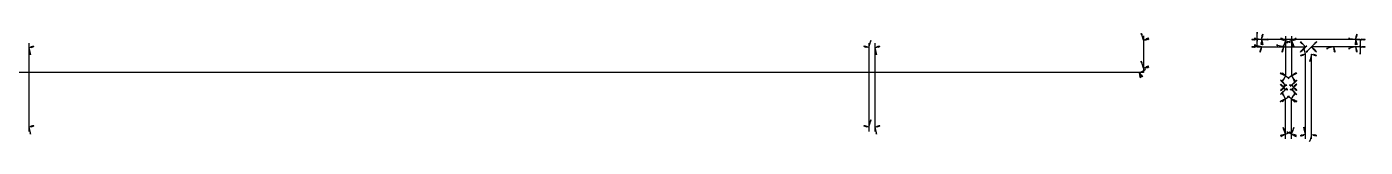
# Model space of a CAD drawing. Header units: millimetres. Extents: x -7889 to 13, y -75 to 78.
# Drawn here: x -3919 to -2099, y -75 to 76 of the extents above; entities that cross this region are included whole.
import ezdxf

# ---------------------------------------------------------------- set-up
doc = ezdxf.new("R2010")
doc.units = ezdxf.units.MM
for name, color, linetype in [('AutoDetect_21_18', 1, 'Continuous'), ('AutoDetect_22_17', 1, 'Continuous'), ('AutoDetect_23_29', 1, 'Continuous'), ('AutoDetect_24_28', 1, 'Continuous'), ('AutoDetect_25_22', 1, 'Continuous'), ('AutoDetect_26_23', 1, 'Continuous'), ('AutoDetect_27_14', 1, 'Continuous'), ('AutoDetect_28_15', 1, 'Continuous'), ('AutoDetect_29_26', 1, 'Continuous'), ('AutoDetect_30_25', 1, 'Continuous'), ('AutoDetect_31_35', 1, 'Continuous'), ('AutoDetect_32_34', 1, 'Continuous'), ('AutoDetect_37_33', 1, 'Continuous'), ('AutoDetect_38_40', 1, 'Continuous'), ('AutoDetect_40_43', 1, 'Continuous'), ('AutoDetect_47_41', 1, 'Continuous'), ('AutoDetect_48_27', 1, 'Continuous'), ('AutoDetect_62_38', 1, 'Continuous'), ('AutoDetect_63_36', 1, 'Continuous'), ('AutoDetect_63_37', 1, 'Continuous'), ('AutoDetect_66_32', 1, 'Continuous'), ('AutoDetect_67_31', 1, 'Continuous'), ('AutoDetect_75_16', 1, 'Continuous'), ('AutoDetect_76_21', 1, 'Continuous'), ('AutoDetect_77_20', 1, 'Continuous'), ('AutoDetect_78_19', 1, 'Continuous'), ('Platte_ID_GUID_7F974D67_DAB2_4c41_98B3_3F86D18BA102', 1, 'Continuous')]:
    doc.layers.add(name, color=color, linetype=linetype)

# ---------------------------------------------------------------- blocks, each defined once
blk = doc.blocks.new('Kontrollpunkt')
at = {"color": 0}
for q in [(0, 6), (8, 0), (0, 0, 4)]:
    blk.add_line((0, 0), q, dxfattribs=at)
for points in [[(0.25, 8, -0.25), (-0.25, 8, -0.25), (-0.25, 8, 0.25), (0, 10, 0), (-0.25, 8, -0.25), (0.25, 8, 0.25), (0, 10, 0), (0.25, 8, -0.25), (0.25, 8, 0.25), (-0.25, 8, 0.25)], [(0.25, 6, -0.25), (-0.25, 6, -0.25), (-0.25, 6, 0.25), (0, 8, 0), (-0.25, 6, -0.25), (0.25, 6, 0.25), (0, 8, 0), (0.25, 6, -0.25), (0.25, 6, 0.25), (-0.25, 6, 0.25)], [(0.25, 0.25, 4), (-0.25, 0.25, 4), (-0.25, -0.25, 4), (0, 0, 6), (-0.25, 0.25, 4), (0.25, -0.25, 4), (0, 0, 6), (0.25, 0.25, 4), (0.25, -0.25, 4), (-0.25, -0.25, 4)], [(0.25, 0.25, 6), (-0.25, 0.25, 6), (-0.25, -0.25, 6), (0, 0, 8), (-0.25, 0.25, 6), (0.25, -0.25, 6), (0, 0, 8), (0.25, 0.25, 6), (0.25, -0.25, 6), (-0.25, -0.25, 6)], [(0.25, 0.25, 8), (-0.25, 0.25, 8), (-0.25, -0.25, 8), (0, 0, 10), (-0.25, 0.25, 8), (0.25, -0.25, 8), (0, 0, 10), (0.25, 0.25, 8), (0.25, -0.25, 8), (-0.25, -0.25, 8)], [(8, 0.25, -0.25), (8, 0.25, 0.25), (8, -0.25, 0.25), (10, 0, 0), (8, 0.25, 0.25), (8, -0.25, -0.25), (10, 0, 0), (8, 0.25, -0.25), (8, -0.25, -0.25), (8, -0.25, 0.25)]]:
    blk.add_polyline3d(points, dxfattribs=at)

msp = doc.modelspace()

# ---------------------------------------------------------------- linework, layer by layer
at = {"layer": 'AutoDetect_21_18', "color": 1}
msp.add_line((-2207.4, -2.8, -339.5), (-2207.4, -2.8, -427.5), dxfattribs=at)
at = {"layer": 'AutoDetect_22_17', "color": 1}
msp.add_line((-2199.4, -2.8, -339.5), (-2199.4, -2.8, -427.5), dxfattribs=at)
at = {"layer": 'AutoDetect_23_29', "color": 1}
msp.add_line((-2207.4, -69.8, -440.5), (-2207.4, -15.8, -440.5), dxfattribs=at)
at = {"layer": 'AutoDetect_24_28', "color": 1}
msp.add_line((-2199.4, -69.8, -440.5), (-2199.4, -15.8, -440.5), dxfattribs=at)
at = {"layer": 'AutoDetect_25_22', "color": 1}
msp.add_line((-2199.4, -69.8, -326.5), (-2199.4, -15.8, -326.5), dxfattribs=at)
at = {"layer": 'AutoDetect_26_23', "color": 1}
msp.add_line((-2207.4, -69.8, -326.5), (-2207.4, -15.8, -326.5), dxfattribs=at)
at = {"layer": 'AutoDetect_27_14', "color": 1}
msp.add_line((-2199.4, 2.8, -339.5), (-2199.4, 2.8, -427.5), dxfattribs=at)
at = {"layer": 'AutoDetect_28_15', "color": 1}
msp.add_line((-2207.4, 2.8, -339.5), (-2207.4, 2.8, -427.5), dxfattribs=at)
at = {"layer": 'AutoDetect_29_26', "color": 1}
msp.add_line((-2207.4, 69.8, -326.5), (-2207.4, 15.8, -326.5), dxfattribs=at)
at = {"layer": 'AutoDetect_30_25', "color": 1}
msp.add_line((-2199.4, 69.8, -326.5), (-2199.4, 15.8, -326.5), dxfattribs=at)
at = {"layer": 'AutoDetect_31_35', "color": 1}
msp.add_line((-2207.4, 69.8, -440.5), (-2207.4, 15.8, -440.5), dxfattribs=at)
at = {"layer": 'AutoDetect_32_34', "color": 1}
msp.add_line((-2199.4, 69.8, -440.5), (-2199.4, 15.8, -440.5), dxfattribs=at)
at = {"layer": 'AutoDetect_37_33', "color": 1}
msp.add_line((-2773.8, 60, -317), (-2773.8, -60, -317), dxfattribs=at)
at = {"layer": 'AutoDetect_38_40', "color": 1}
msp.add_line((-2765.8, 60, -317), (-2765.8, -60, -317), dxfattribs=at)
at = {"layer": 'AutoDetect_40_43', "color": 1}
msp.add_line((-3915.8, 60, -317), (-3915.8, -60, -317), dxfattribs=at)
at = {"layer": 'AutoDetect_47_41', "color": 1}
msp.add_line((-2400.5, 20, -450), (-6300.5, 20, -450), dxfattribs=at)
at = {"layer": 'AutoDetect_48_27', "color": 1}
msp.add_line((-2400.5, 70, -450), (-2400.5, 20, -450), dxfattribs=at)
at = {"layer": 'AutoDetect_62_38', "color": 1}
msp.add_line((-2106.3, 65, -317), (-2246.3, 65, -317), dxfattribs=at)
at = {"layer": 'AutoDetect_63_36', "color": 1}
msp.add_line((-2106.3, 55, -317), (-2172.3, 55, -317), dxfattribs=at)
at = {"layer": 'AutoDetect_63_37', "color": 1}
msp.add_line((-2246.3, 55, -317), (-2180.3, 55, -317), dxfattribs=at)
at = {"layer": 'AutoDetect_66_32', "color": 1}
msp.add_line((-2180.3, -70, -317), (-2180.3, 45, -317), dxfattribs=at)
at = {"layer": 'AutoDetect_67_31', "color": 1}
msp.add_line((-2172.3, -70, -317), (-2172.3, 45, -317), dxfattribs=at)
at = {"layer": 'AutoDetect_75_16', "color": 1}
msp.add_line((-2106.3, 65, -272), (-2246.3, 65, -272), dxfattribs=at)
at = {"layer": 'AutoDetect_76_21', "color": 1}
msp.add_line((-2106.3, 65, -267), (-2246.3, 65, -267), dxfattribs=at)
at = {"layer": 'AutoDetect_77_20', "color": 1}
msp.add_line((-2180.3, 55, -267), (-2180.3, 55, -307), dxfattribs=at)
at = {"layer": 'AutoDetect_78_19', "color": 1}
msp.add_line((-2172.3, 55, -267), (-2172.3, 55, -307), dxfattribs=at)

# ---------------------------------------------------------------- block references
at = {"layer": 'AutoDetect_21_18', "color": 1, "extrusion": (-0.702671, -0.702671, -0.11184), "rotation": 98.29263308494168}
msp.add_blockref('Kontrollpunkt', (-1558.9, -162.6, 1591), dxfattribs=at)
at = {"layer": 'AutoDetect_21_18', "color": 1, "extrusion": (-0.696364, -0.696364, 0.173648)}
for p, rotation in [((-1558.9, -692.4, 1464.9), 88.42765860461249), ((-1558.9, -645.1, 1473.2), 77.24859307823723)]:
    msp.add_blockref('Kontrollpunkt', p, dxfattribs=dict(at, rotation=rotation))
at = {"layer": 'AutoDetect_22_17', "color": 1, "extrusion": (0.702671, -0.702671, -0.11184), "rotation": 263.6185438825516}
msp.add_blockref('Kontrollpunkt', (-1557.2, -511.1, -1505.6), dxfattribs=at)
at = {"layer": 'AutoDetect_22_17', "color": 1, "extrusion": (0.696364, -0.696364, 0.173648)}
for p, rotation in [((-1557.2, -104, -1595.6), 279.8510761165839), ((-1557.2, -151.3, -1603.9), 270.0347945626858)]:
    msp.add_blockref('Kontrollpunkt', p, dxfattribs=dict(at, rotation=rotation))
at = {"layer": 'AutoDetect_23_29', "color": 1, "extrusion": (-0.722286, -0.362, 0.589286), "rotation": 97.18522060211595}
msp.add_blockref('Kontrollpunkt', (-975, -1523, 1340.5), dxfattribs=at)
at = {"layer": 'AutoDetect_23_29', "color": 1, "extrusion": (-0.696364, -0.173648, 0.696364), "rotation": 98.13857298109163}
msp.add_blockref('Kontrollpunkt', (-472.2, -1818.4, 1241.5), dxfattribs=at)
at = {"layer": 'AutoDetect_24_28', "color": 1, "extrusion": (0.722286, -0.362, 0.589286), "rotation": 262.8147794002564}
msp.add_blockref('Kontrollpunkt', (-999.6, 798.7, -1842.5), dxfattribs=at)
at = {"layer": 'AutoDetect_24_28', "color": 1, "extrusion": (0.696364, -0.173648, 0.696364), "rotation": 261.8614270189084}
msp.add_blockref('Kontrollpunkt', (-594, 1159.2, -1827.3), dxfattribs=at)
at = {"layer": 'AutoDetect_25_22', "color": 1, "extrusion": (0.642605, -0.417273, -0.642605), "rotation": 270.5000024073583}
msp.add_blockref('Kontrollpunkt', (-1211, -1430, -1197), dxfattribs=at)
at = {"layer": 'AutoDetect_25_22', "color": 1, "extrusion": (0.696364, -0.173648, -0.696364), "rotation": 278.1385729810916}
msp.add_blockref('Kontrollpunkt', (-594, -1709.7, -1293.2), dxfattribs=at)
at = {"layer": 'AutoDetect_26_23', "color": 1, "extrusion": (-0.721718, -0.362174, -0.589876), "rotation": 82.8591885554133}
msp.add_blockref('Kontrollpunkt', (-976, 904.3, 1791.4), dxfattribs=at)
at = {"layer": 'AutoDetect_26_23', "color": 1, "extrusion": (-0.696364, -0.173648, -0.696364), "rotation": 81.86142701890837}
msp.add_blockref('Kontrollpunkt', (-472.2, 1267.9, 1775.6), dxfattribs=at)
at = {"layer": 'AutoDetect_27_14', "color": 1, "extrusion": (0.696364, 0.696364, 0.173648)}
for p, rotation in [((1557.2, -104, -1595.6), 77.24859307823723), ((1557.2, -151.3, -1603.9), 88.42765860461247)]:
    msp.add_blockref('Kontrollpunkt', p, dxfattribs=dict(at, rotation=rotation))
at = {"layer": 'AutoDetect_27_14', "color": 1, "extrusion": (0.702671, 0.702671, -0.111835), "rotation": 98.29229197802707}
msp.add_blockref('Kontrollpunkt', (1557.2, -511.1, -1505.6), dxfattribs=at)
at = {"layer": 'AutoDetect_28_15', "color": 1, "extrusion": (-0.696364, 0.696364, 0.173648)}
for p, rotation in [((1558.9, -645.1, 1473.2), 279.8510761165839), ((1558.9, -692.4, 1464.9), 270.0347945626858)]:
    msp.add_blockref('Kontrollpunkt', p, dxfattribs=dict(at, rotation=rotation))
at = {"layer": 'AutoDetect_28_15', "color": 1, "extrusion": (-0.702671, 0.702671, -0.111835), "rotation": 263.6188229854008}
msp.add_blockref('Kontrollpunkt', (1558.9, -162.6, 1591), dxfattribs=at)
at = {"layer": 'AutoDetect_29_26', "color": 1, "extrusion": (-0.696364, 0.173648, -0.696364), "rotation": 278.1385729810916}
msp.add_blockref('Kontrollpunkt', (472.2, 1267.9, 1775.6), dxfattribs=at)
at = {"layer": 'AutoDetect_29_26', "color": 1, "extrusion": (-0.721717, 0.362177, -0.589875), "rotation": 277.1407497633308}
msp.add_blockref('Kontrollpunkt', (976, 904.3, 1791.4), dxfattribs=at)
at = {"layer": 'AutoDetect_30_25', "color": 1, "extrusion": (0.696364, 0.173648, -0.696364), "rotation": 81.86142701890837}
msp.add_blockref('Kontrollpunkt', (594, -1709.7, -1293.2), dxfattribs=at)
at = {"layer": 'AutoDetect_30_25', "color": 1, "extrusion": (0.642605, 0.417275, -0.642605), "rotation": 89.50006003138178}
msp.add_blockref('Kontrollpunkt', (1211, -1430, -1197), dxfattribs=at)
at = {"layer": 'AutoDetect_31_35', "color": 1, "extrusion": (-0.696364, 0.173648, 0.696364), "rotation": 261.8614270189084}
msp.add_blockref('Kontrollpunkt', (472.2, -1818.4, 1241.5), dxfattribs=at)
at = {"layer": 'AutoDetect_31_35', "color": 1, "extrusion": (-0.722287, 0.361998, 0.589287), "rotation": 262.8147165760511}
msp.add_blockref('Kontrollpunkt', (975, -1523, 1340.5), dxfattribs=at)
at = {"layer": 'AutoDetect_32_34', "color": 1, "extrusion": (0.696364, 0.173648, 0.696364), "rotation": 98.13857298109163}
msp.add_blockref('Kontrollpunkt', (594, 1159.2, -1827.3), dxfattribs=at)
at = {"layer": 'AutoDetect_32_34', "color": 1, "extrusion": (0.722287, 0.361998, 0.589287), "rotation": 97.18528342900298}
msp.add_blockref('Kontrollpunkt', (999.6, 798.7, -1842.5), dxfattribs=at)
at = {"layer": 'AutoDetect_37_33', "color": 1, "extrusion": (-0.696364, 0.173648, 0.696365), "rotation": 180}
for p in [(618.7, -2110.8, 1720.2), (723.5, -2092.6, 1701.5)]:
    msp.add_blockref('Kontrollpunkt', p, dxfattribs=at)
at = {"layer": 'AutoDetect_38_40', "color": 1, "extrusion": (0.696365, 0.173648, 0.696364), "rotation": 180}
for p in [(721.6, 1632.2, -2137.4), (616.8, 1650.4, -2156.1)]:
    msp.add_blockref('Kontrollpunkt', p, dxfattribs=at)
at = {"layer": 'AutoDetect_40_43', "color": 1, "extrusion": (0.696365, 0.173648, 0.696364), "rotation": 180}
for p in [(999.8, 2409.2, -2938.2), (895.1, 2427.4, -2956.9)]:
    msp.add_blockref('Kontrollpunkt', p, dxfattribs=at)
at = {"layer": 'AutoDetect_47_41', "color": 1, "extrusion": (0.173648, -0.696364, -0.696364), "rotation": 341.9218654017965}
msp.add_blockref('Kontrollpunkt', (-2330.1, -741.9, -118.4), dxfattribs=at)
at = {"layer": 'AutoDetect_48_27', "color": 1, "extrusion": (0.696364, 0.173648, -0.696364), "rotation": 352.4828843366759}
for p in [(642.9, -1934.1, -1347.1), (606, -1940.5, -1353.7)]:
    msp.add_blockref('Kontrollpunkt', p, dxfattribs=at)
at = {"layer": 'AutoDetect_62_38', "color": 2, "extrusion": (0.173648, 0.696364, 0.696364), "rotation": 9.851073708204042}
for p in [(2189.5, 106, -564.5), (2065.3, 84.5, -542.3)]:
    msp.add_blockref('Kontrollpunkt', p, dxfattribs=at)
at = {"layer": 'AutoDetect_63_36', "color": 1, "extrusion": (0.575779, -0.578135, 0.578134), "rotation": 180}
msp.add_blockref('Kontrollpunkt', (-1500.4, 650.1, -1465.8), dxfattribs=at)
at = {"layer": 'AutoDetect_63_36', "color": 1, "extrusion": (0.173648, -0.696364, 0.696364), "rotation": 180}
for p in [(-2065.4, 170.6, -631.1), (-2036.2, 165.5, -625.9)]:
    msp.add_blockref('Kontrollpunkt', p, dxfattribs=at)
at = {"layer": 'AutoDetect_63_37', "color": 1, "extrusion": (-0.173648, -0.696364, 0.696364), "rotation": 180}
for p in [(-2187.1, -567.8, 130), (-2157.9, -562.8, 124.8)]:
    msp.add_blockref('Kontrollpunkt', p, dxfattribs=at)
at = {"layer": 'AutoDetect_63_37', "color": 1, "extrusion": (-0.575778, -0.578134, 0.578135), "rotation": 180}
msp.add_blockref('Kontrollpunkt', (-1583.7, -1125.6, 1040.3), dxfattribs=at)
at = {"layer": 'AutoDetect_66_32', "color": 1, "extrusion": (-0.696364, -0.173648, 0.696365), "rotation": 180}
for p in [(-571.2, -1693.1, 1289.7), (-465.4, -1711.5, 1308.6)]:
    msp.add_blockref('Kontrollpunkt', p, dxfattribs=at)
at = {"layer": 'AutoDetect_67_31', "color": 1, "extrusion": (0.696365, -0.173648, 0.696364), "rotation": 180}
for p in [(-481.9, 1247.8, -1741.3), (-587.7, 1229.5, -1722.4)]:
    msp.add_blockref('Kontrollpunkt', p, dxfattribs=at)
at = {"layer": 'AutoDetect_75_16', "color": 1, "extrusion": (0.173647, 0.696364, -0.696364), "rotation": 160.297925228558}
for p in [(2189.5, -528.8, -154.3), (2065.3, -507.2, -132.1)]:
    msp.add_blockref('Kontrollpunkt', p, dxfattribs=at)
at = {"layer": 'AutoDetect_76_21', "color": 1, "extrusion": (0.173649, -0.696364, 0.696364), "rotation": 340.2977703051427}
for p in [(-2158, 229.8, -620.2), (-2033.8, 208.2, -598)]:
    msp.add_blockref('Kontrollpunkt', p, dxfattribs=at)
at = {"layer": 'AutoDetect_77_20', "color": 1, "extrusion": (-0.696364, -0.696364, 0.173649), "rotation": 88.4275951571352}
for p in [(-1580.6, -529.8, 1432.6), (-1580.6, -563.3, 1426.7)]:
    msp.add_blockref('Kontrollpunkt', p, dxfattribs=at)
at = {"layer": 'AutoDetect_78_19', "color": 1, "extrusion": (0.696364, -0.696364, 0.173647), "rotation": 270.0347468222073}
for p in [(-1497.2, 4.6, -1598.4), (-1497.2, -28.9, -1604.3)]:
    msp.add_blockref('Kontrollpunkt', p, dxfattribs=at)
at = {"layer": 'Platte_ID_GUID_7F974D67_DAB2_4c41_98B3_3F86D18BA102', "color": 2, "extrusion": (-0.707106, 0, 0.707107), "rotation": 179.9999991462264}
for p in [(-65, -1812.6, 1364.2), (-55, -1812.6, 1364.2)]:
    msp.add_blockref('Kontrollpunkt', p, dxfattribs=at)
at = {"layer": 'Platte_ID_GUID_7F974D67_DAB2_4c41_98B3_3F86D18BA102', "color": 2, "extrusion": (0.707107, 0, 0.707106), "rotation": 179.9999991462264}
for p in [(65, 1265.2, -1713.6), (55, 1265.2, -1713.6)]:
    msp.add_blockref('Kontrollpunkt', p, dxfattribs=at)

doc.saveas('drawing.dxf')
